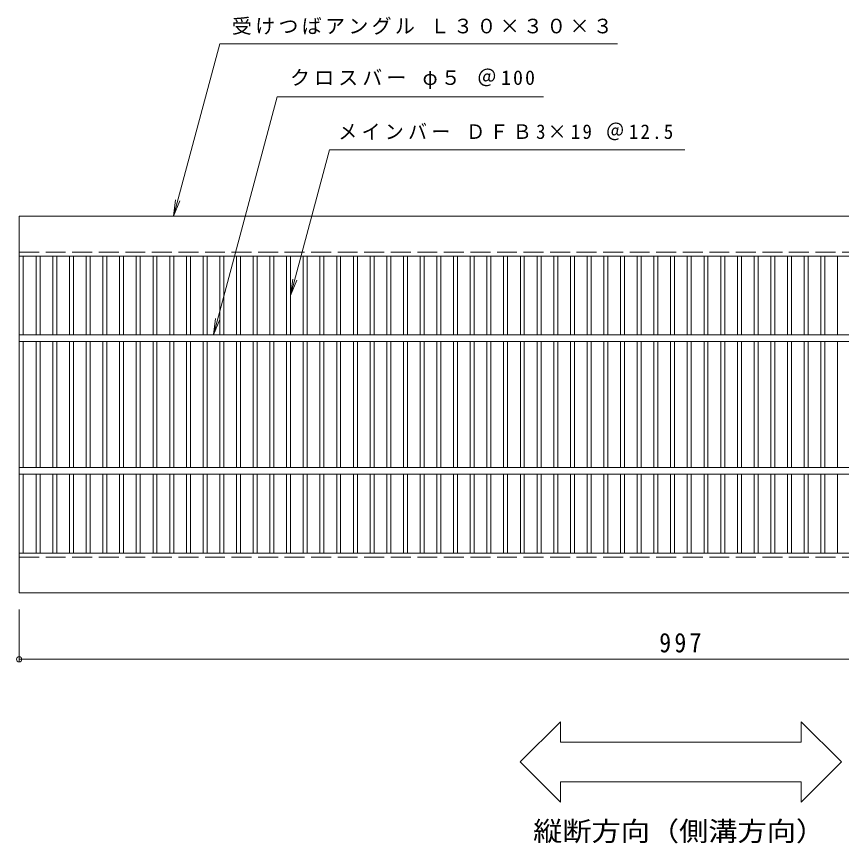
# Model space of a CAD drawing. Units: millimetres, scale not verified. Extents: x -905 to 910, y -686 to 607.
# Drawn here: x -802 to -180, y -16 to 607 of the extents above; entities that cross this region are included whole.
import ezdxf
from ezdxf.enums import TextEntityAlignment as Align

# ---------------------------------------------------------------- set-up
doc = ezdxf.new("R2010")
doc.units = ezdxf.units.MM
doc.header["$LTSCALE"] = 5
doc.header["$PDMODE"] = 32
doc.header["$PDSIZE"] = 4
doc.linetypes.add('DASHED3', pattern=[4, 3, -1])
for name, color, linetype, lineweight in [('1-1_1-1ﾚｲﾔ', 2, 'Continuous', 9), ('1-2_1-2ﾚｲﾔ', 3, 'Continuous', 9), ('1-4_1-4ﾚｲﾔ', 7, 'Continuous', 9), ('1-5_1-5ﾚｲﾔ', 7, 'Continuous', 9)]:
    doc.layers.add(name, color=color, linetype=linetype, lineweight=lineweight)
doc.styles.add('ＭＳ ゴシック', font='')
doc.styles.get('ＭＳ ゴシック').set_extended_font_data('MS Gothic')

msp = doc.modelspace()

# ---------------------------------------------------------------- linework, layer by layer
at = {"layer": '1-1_1-1ﾚｲﾔ'}
for p, q in [((-799.778, 456.353), (197.222, 456.353)), ((-799.778, 426.353), (-799.778, 456.353)), ((-799.778, 426.353), (197.222, 426.353)), ((-799.778, 172.353), (197.222, 172.353))]:
    msp.add_line(p, q, dxfattribs=at)
at = {"layer": '1-1_1-1ﾚｲﾔ', "linetype": 'DASHED3'}
for p, q in [((-799.778, 429.353), (197.222, 429.353)), ((-799.778, 199.353), (197.222, 199.353))]:
    msp.add_line(p, q, dxfattribs=at)
at = {"layer": '1-1_1-1ﾚｲﾔ'}
msp.add_lwpolyline([(-799.778, 172.353), (-799.778, 202.353), (197.222, 202.353)], dxfattribs=at)
at = {"layer": '1-2_1-2ﾚｲﾔ'}
for p, q in [((-799.778, 426.353), (-799.778, 202.353)), ((-796.778, 366.852), (-796.778, 426.353)), ((-787.018, 426.353), (-787.018, 366.852)), ((-784.018, 426.353), (-784.018, 366.852)), ((-774.438, 426.353), (-774.438, 366.852)), ((-771.438, 426.353), (-771.438, 366.852)), ((-761.858, 426.353), (-761.858, 366.852)), ((-758.858, 426.353), (-758.858, 366.852)), ((-749.278, 426.353), (-749.278, 366.852)), ((-746.278, 426.353), (-746.278, 366.852)), ((-736.698, 426.353), (-736.698, 366.852)), ((-733.698, 426.353), (-733.698, 366.852)), ((-724.118, 426.353), (-724.118, 366.852)), ((-721.118, 426.353), (-721.118, 366.852)), ((-711.538, 426.353), (-711.538, 366.852)), ((-708.538, 426.353), (-708.538, 366.852)), ((-698.958, 426.353), (-698.958, 366.852)), ((-695.958, 426.353), (-695.958, 366.852)), ((-686.378, 426.353), (-686.378, 366.852)), ((-683.378, 426.353), (-683.378, 366.852)), ((-673.798, 426.353), (-673.798, 366.852)), ((-670.798, 426.353), (-670.798, 366.852)), ((-661.218, 426.353), (-661.218, 366.852)), ((-658.218, 426.353), (-658.218, 366.852)), ((-648.638, 426.353), (-648.638, 366.852)), ((-645.638, 426.353), (-645.638, 366.852)), ((-636.058, 426.353), (-636.058, 366.852)), ((-633.058, 426.353), (-633.058, 366.852)), ((-623.478, 426.353), (-623.478, 366.852)), ((-620.478, 426.353), (-620.478, 366.852)), ((-610.898, 426.353), (-610.898, 366.852)), ((-607.898, 426.353), (-607.898, 366.852)), ((-598.318, 426.353), (-598.318, 366.852)), ((-595.318, 426.353), (-595.318, 366.852)), ((-585.738, 426.353), (-585.738, 366.852)), ((-582.738, 426.353), (-582.738, 366.852)), ((-573.158, 426.353), (-573.158, 366.852)), ((-570.158, 426.353), (-570.158, 366.852)), ((-560.578, 426.353), (-560.578, 366.852)), ((-557.578, 426.353), (-557.578, 366.852)), ((-547.998, 426.353), (-547.998, 366.852)), ((-544.998, 426.353), (-544.998, 366.852)), ((-535.417, 426.353), (-535.417, 366.852)), ((-532.418, 426.353), (-532.418, 366.852)), ((-522.837, 426.353), (-522.837, 366.852)), ((-519.838, 426.353), (-519.838, 366.852)), ((-510.258, 426.353), (-510.258, 366.852)), ((-507.258, 426.353), (-507.258, 366.852)), ((-497.678, 426.353), (-497.678, 366.852)), ((-494.678, 426.353), (-494.678, 366.852)), ((-485.098, 426.353), (-485.098, 366.852)), ((-482.098, 426.353), (-482.098, 366.852)), ((-472.518, 426.353), (-472.518, 366.852)), ((-469.518, 426.353), (-469.518, 366.852)), ((-459.938, 426.353), (-459.938, 366.852)), ((-456.938, 426.353), (-456.938, 366.852)), ((-447.358, 426.353), (-447.358, 366.852)), ((-444.357, 426.353), (-444.357, 366.852)), ((-434.778, 426.353), (-434.778, 366.852)), ((-431.777, 426.353), (-431.777, 366.852)), ((-422.198, 426.353), (-422.198, 366.852)), ((-419.197, 426.353), (-419.197, 366.852)), ((-409.617, 426.353), (-409.617, 366.852)), ((-406.617, 426.353), (-406.617, 366.852)), ((-397.037, 426.353), (-397.037, 366.852)), ((-394.038, 426.353), (-394.038, 366.852)), ((-384.458, 426.353), (-384.458, 366.852)), ((-381.458, 426.353), (-381.458, 366.852)), ((-371.878, 426.353), (-371.878, 366.852)), ((-368.878, 426.353), (-368.878, 366.852)), ((-359.298, 426.353), (-359.298, 366.852)), ((-356.298, 426.353), (-356.298, 366.852)), ((-346.718, 426.353), (-346.718, 366.852)), ((-343.718, 426.353), (-343.718, 366.852)), ((-334.137, 426.353), (-334.137, 366.852)), ((-331.138, 426.353), (-331.138, 366.852)), ((-321.557, 426.353), (-321.557, 366.852)), ((-318.557, 426.353), (-318.557, 366.852)), ((-308.977, 426.353), (-308.977, 366.852)), ((-305.977, 426.353), (-305.977, 366.852)), ((-296.398, 426.353), (-296.398, 366.852)), ((-293.397, 426.353), (-293.397, 366.852)), ((-283.817, 426.353), (-283.817, 366.852)), ((-280.817, 426.353), (-280.817, 366.852)), ((-271.238, 426.353), (-271.238, 366.852)), ((-268.237, 426.353), (-268.237, 366.852)), ((-258.658, 426.353), (-258.658, 366.852)), ((-255.658, 426.353), (-255.658, 366.852)), ((-246.078, 426.353), (-246.078, 366.852)), ((-243.077, 426.353), (-243.077, 366.852)), ((-233.498, 426.353), (-233.498, 366.852)), ((-230.497, 426.353), (-230.497, 366.852)), ((-220.917, 426.353), (-220.917, 366.852)), ((-217.917, 426.353), (-217.917, 366.852)), ((-208.337, 426.353), (-208.337, 366.852)), ((-205.337, 426.353), (-205.337, 366.852)), ((-195.757, 426.353), (-195.757, 366.852)), ((-192.757, 426.353), (-192.757, 366.852)), ((-183.177, 426.353), (-183.177, 366.852)), ((-799.778, 366.852), (197.222, 366.852)), ((-799.778, 361.853), (197.222, 361.853)), ((-796.778, 266.853), (-796.778, 361.853)), ((-787.018, 361.853), (-787.018, 266.853)), ((-784.018, 361.853), (-784.018, 266.853)), ((-774.438, 361.853), (-774.438, 266.853)), ((-771.438, 361.853), (-771.438, 266.853)), ((-761.858, 361.853), (-761.858, 266.853)), ((-758.858, 361.853), (-758.858, 266.853)), ((-749.278, 361.853), (-749.278, 266.853)), ((-746.278, 361.853), (-746.278, 266.853)), ((-736.698, 361.853), (-736.698, 266.853)), ((-733.698, 361.853), (-733.698, 266.853)), ((-724.118, 361.853), (-724.118, 266.853)), ((-721.118, 361.853), (-721.118, 266.853)), ((-711.538, 361.853), (-711.538, 266.853)), ((-708.538, 361.853), (-708.538, 266.853)), ((-698.958, 361.853), (-698.958, 266.853)), ((-695.958, 361.853), (-695.958, 266.853)), ((-686.378, 361.853), (-686.378, 266.853)), ((-683.378, 361.853), (-683.378, 266.853)), ((-673.798, 361.853), (-673.798, 266.853)), ((-670.798, 361.853), (-670.798, 266.853)), ((-661.218, 361.853), (-661.218, 266.853)), ((-658.218, 361.853), (-658.218, 266.853)), ((-648.638, 361.853), (-648.638, 266.853)), ((-645.638, 361.853), (-645.638, 266.853)), ((-636.058, 361.853), (-636.058, 266.853)), ((-633.058, 361.853), (-633.058, 266.853)), ((-623.478, 361.853), (-623.478, 266.853)), ((-620.478, 361.853), (-620.478, 266.853)), ((-610.898, 361.853), (-610.898, 266.853)), ((-607.898, 361.853), (-607.898, 266.853)), ((-598.318, 361.853), (-598.318, 266.853)), ((-595.318, 361.853), (-595.318, 266.853)), ((-585.738, 361.853), (-585.738, 266.853)), ((-582.738, 361.853), (-582.738, 266.853)), ((-573.158, 361.853), (-573.158, 266.853)), ((-570.158, 361.853), (-570.158, 266.853)), ((-560.578, 361.853), (-560.578, 266.853)), ((-557.578, 361.853), (-557.578, 266.853)), ((-547.998, 361.853), (-547.998, 266.853)), ((-544.998, 361.853), (-544.998, 266.853)), ((-535.417, 361.853), (-535.417, 266.853)), ((-532.418, 361.853), (-532.418, 266.853)), ((-522.837, 361.853), (-522.837, 266.853)), ((-519.838, 361.853), (-519.838, 266.853)), ((-510.258, 361.853), (-510.258, 266.853)), ((-507.258, 361.853), (-507.258, 266.853)), ((-497.678, 361.853), (-497.678, 266.853)), ((-494.678, 361.853), (-494.678, 266.853)), ((-485.098, 361.853), (-485.098, 266.853)), ((-482.098, 361.853), (-482.098, 266.853)), ((-472.518, 361.853), (-472.518, 266.853)), ((-469.518, 361.853), (-469.518, 266.853)), ((-459.938, 361.853), (-459.938, 266.853)), ((-456.938, 361.853), (-456.938, 266.853)), ((-447.358, 361.853), (-447.358, 266.853)), ((-444.357, 361.853), (-444.357, 266.853)), ((-434.778, 361.853), (-434.778, 266.853)), ((-431.777, 361.853), (-431.777, 266.853)), ((-422.198, 361.853), (-422.198, 266.853)), ((-419.197, 361.853), (-419.197, 266.853)), ((-409.617, 361.853), (-409.617, 266.853)), ((-406.617, 361.853), (-406.617, 266.853)), ((-397.037, 361.853), (-397.037, 266.853)), ((-394.038, 361.853), (-394.038, 266.853)), ((-384.458, 361.853), (-384.458, 266.853)), ((-381.458, 361.853), (-381.458, 266.853)), ((-371.878, 361.853), (-371.878, 266.853)), ((-368.878, 361.853), (-368.878, 266.853)), ((-359.298, 361.853), (-359.298, 266.853)), ((-356.298, 361.853), (-356.298, 266.853)), ((-346.718, 361.853), (-346.718, 266.853)), ((-343.718, 361.853), (-343.718, 266.853)), ((-334.137, 361.853), (-334.137, 266.853)), ((-331.138, 361.853), (-331.138, 266.853)), ((-321.557, 361.853), (-321.557, 266.853)), ((-318.557, 361.853), (-318.557, 266.853)), ((-308.977, 361.853), (-308.977, 266.853)), ((-305.977, 361.853), (-305.977, 266.853)), ((-296.398, 361.853), (-296.398, 266.853)), ((-293.397, 361.853), (-293.397, 266.853)), ((-283.817, 361.853), (-283.817, 266.853)), ((-280.817, 361.853), (-280.817, 266.853)), ((-271.238, 361.853), (-271.238, 266.853)), ((-268.237, 361.853), (-268.237, 266.853)), ((-258.658, 361.853), (-258.658, 266.853)), ((-255.658, 361.853), (-255.658, 266.853)), ((-246.078, 361.853), (-246.078, 266.853)), ((-243.077, 361.853), (-243.077, 266.853)), ((-233.498, 361.853), (-233.498, 266.853)), ((-230.497, 361.853), (-230.497, 266.853)), ((-220.917, 361.853), (-220.917, 266.853)), ((-217.917, 361.853), (-217.917, 266.853)), ((-208.337, 361.853), (-208.337, 266.853)), ((-205.337, 361.853), (-205.337, 266.853)), ((-195.757, 361.853), (-195.757, 266.853)), ((-192.757, 361.853), (-192.757, 266.853)), ((-183.177, 361.853), (-183.177, 266.853)), ((-799.778, 266.853), (197.222, 266.853)), ((-799.778, 261.853), (197.222, 261.853)), ((-796.778, 202.353), (-796.778, 261.853)), ((-787.018, 261.853), (-787.018, 202.353)), ((-784.018, 261.853), (-784.018, 202.353)), ((-774.438, 261.853), (-774.438, 202.353)), ((-771.438, 261.853), (-771.438, 202.353)), ((-761.858, 261.853), (-761.858, 202.353)), ((-758.858, 261.853), (-758.858, 202.353)), ((-749.278, 261.853), (-749.278, 202.353)), ((-746.278, 261.853), (-746.278, 202.353)), ((-736.698, 261.853), (-736.698, 202.353)), ((-733.698, 261.853), (-733.698, 202.353)), ((-724.118, 261.853), (-724.118, 202.353)), ((-721.118, 261.853), (-721.118, 202.353)), ((-711.538, 261.853), (-711.538, 202.353)), ((-708.538, 261.853), (-708.538, 202.353)), ((-698.958, 261.853), (-698.958, 202.353)), ((-695.958, 261.853), (-695.958, 202.353)), ((-686.378, 261.853), (-686.378, 202.353)), ((-683.378, 261.853), (-683.378, 202.353)), ((-673.798, 261.853), (-673.798, 202.353)), ((-670.798, 261.853), (-670.798, 202.353)), ((-661.218, 261.853), (-661.218, 202.353)), ((-658.218, 261.853), (-658.218, 202.353)), ((-648.638, 261.853), (-648.638, 202.353)), ((-645.638, 261.853), (-645.638, 202.353)), ((-636.058, 261.853), (-636.058, 202.353)), ((-633.058, 261.853), (-633.058, 202.353)), ((-623.478, 261.853), (-623.478, 202.353)), ((-620.478, 261.853), (-620.478, 202.353)), ((-610.898, 261.853), (-610.898, 202.353)), ((-607.898, 261.853), (-607.898, 202.353)), ((-598.318, 261.853), (-598.318, 202.353)), ((-595.318, 261.853), (-595.318, 202.353)), ((-585.738, 261.853), (-585.738, 202.353)), ((-582.738, 261.853), (-582.738, 202.353)), ((-573.158, 261.853), (-573.158, 202.353)), ((-570.158, 261.853), (-570.158, 202.353)), ((-560.578, 261.853), (-560.578, 202.353)), ((-557.578, 261.853), (-557.578, 202.353)), ((-547.998, 261.853), (-547.998, 202.353)), ((-544.998, 261.853), (-544.998, 202.353)), ((-535.417, 261.853), (-535.417, 202.353)), ((-532.418, 261.853), (-532.418, 202.353)), ((-522.837, 261.853), (-522.837, 202.353)), ((-519.838, 261.853), (-519.838, 202.353)), ((-510.258, 261.853), (-510.258, 202.353)), ((-507.258, 261.853), (-507.258, 202.353)), ((-497.678, 261.853), (-497.678, 202.353)), ((-494.678, 261.853), (-494.678, 202.353)), ((-485.098, 261.853), (-485.098, 202.353)), ((-482.098, 261.853), (-482.098, 202.353)), ((-472.518, 261.853), (-472.518, 202.353)), ((-469.518, 261.853), (-469.518, 202.353)), ((-459.938, 261.853), (-459.938, 202.353)), ((-456.938, 261.853), (-456.938, 202.353)), ((-447.358, 261.853), (-447.358, 202.353)), ((-444.357, 261.853), (-444.357, 202.353)), ((-434.778, 261.853), (-434.778, 202.353)), ((-431.777, 261.853), (-431.777, 202.353)), ((-422.198, 261.853), (-422.198, 202.353)), ((-419.197, 261.853), (-419.197, 202.353)), ((-409.617, 261.853), (-409.617, 202.353)), ((-406.617, 261.853), (-406.617, 202.353)), ((-397.037, 261.853), (-397.037, 202.353)), ((-394.038, 261.853), (-394.038, 202.353)), ((-384.458, 261.853), (-384.458, 202.353)), ((-381.458, 261.853), (-381.458, 202.353)), ((-371.878, 261.853), (-371.878, 202.353)), ((-368.878, 261.853), (-368.878, 202.353)), ((-359.298, 261.853), (-359.298, 202.353)), ((-356.298, 261.853), (-356.298, 202.353)), ((-346.718, 261.853), (-346.718, 202.353)), ((-343.718, 261.853), (-343.718, 202.353)), ((-334.137, 261.853), (-334.137, 202.353)), ((-331.138, 261.853), (-331.138, 202.353)), ((-321.557, 261.853), (-321.557, 202.353)), ((-318.557, 261.853), (-318.557, 202.353)), ((-308.977, 261.853), (-308.977, 202.353)), ((-305.977, 261.853), (-305.977, 202.353)), ((-296.398, 261.853), (-296.398, 202.353)), ((-293.397, 261.853), (-293.397, 202.353)), ((-283.817, 261.853), (-283.817, 202.353)), ((-280.817, 261.853), (-280.817, 202.353)), ((-271.238, 261.853), (-271.238, 202.353)), ((-268.237, 261.853), (-268.237, 202.353)), ((-258.658, 261.853), (-258.658, 202.353)), ((-255.658, 261.853), (-255.658, 202.353)), ((-246.078, 261.853), (-246.078, 202.353)), ((-243.077, 261.853), (-243.077, 202.353)), ((-233.498, 261.853), (-233.498, 202.353)), ((-230.497, 261.853), (-230.497, 202.353)), ((-220.917, 261.853), (-220.917, 202.353)), ((-217.917, 261.853), (-217.917, 202.353)), ((-208.337, 261.853), (-208.337, 202.353)), ((-205.337, 261.853), (-205.337, 202.353)), ((-195.757, 261.853), (-195.757, 202.353)), ((-192.757, 261.853), (-192.757, 202.353)), ((-183.177, 261.853), (-183.177, 202.353))]:
    msp.add_line(p, q, dxfattribs=at)
at = {"layer": '1-4_1-4ﾚｲﾔ'}
for p, q in [((-799.778, 159.853), (-799.778, 120.853)), ((-799.778, 122.353), (197.222, 122.353))]:
    msp.add_line(p, q, dxfattribs=at)
msp.add_point((-799.778, 122.353), dxfattribs=at)
at = {"layer": '1-5_1-5ﾚｲﾔ'}
for p, q in [((-683.548, 456.353), (-648.715, 586.353)), ((-648.715, 586.353), (-349.116, 586.353)), ((-653.428, 366.852), (-605.331, 546.353)), ((-605.331, 546.353), (-404.63, 546.353)), ((-595.318, 396.603), (-565.91, 506.353)), ((-565.91, 506.353), (-298.368, 506.353)), ((-683.548, 456.353), (-681.917, 468.746)), ((-683.548, 456.353), (-678.765, 467.901)), ((-595.318, 396.603), (-593.686, 408.996)), ((-595.318, 396.603), (-590.534, 408.151)), ((-653.428, 366.852), (-651.796, 379.246)), ((-653.428, 366.852), (-648.644, 378.401)), ((-391.916, 75.29), (-422.222, 44.984)), ((-391.916, 75.29), (-391.916, 59.984)), ((-210.64, 75.29), (-180.334, 44.984)), ((-210.64, 75.29), (-210.64, 59.984)), ((-391.916, 59.984), (-210.64, 59.984)), ((-422.222, 44.984), (-391.916, 14.678)), ((-180.334, 44.984), (-210.64, 14.678)), ((-391.916, 29.984), (-391.916, 14.678)), ((-391.916, 29.984), (-210.64, 29.984)), ((-210.64, 29.984), (-210.64, 14.678))]:
    msp.add_line(p, q, dxfattribs=at)

# ---------------------------------------------------------------- texts
at = {"layer": '1-4_1-4ﾚｲﾔ', "color": 2, "insert": (-317.528, 127.353), "char_height": 14.66, "attachment_point": 7, "style": 'ＭＳ ゴシック'}
msp.add_mtext('\\T1.27;\\W0.9;997', dxfattribs=at)
at = {"layer": '1-5_1-5ﾚｲﾔ', "color": 2, "style": 'ＭＳ ゴシック', "width": 1.1}
msp.add_text('縦断方向（側溝方向）', height=14.66, dxfattribs=at).set_placement((-412.528, -18.977), align=Align.BOTTOM_LEFT)
at = {"layer": '1-5_1-5ﾚｲﾔ', "char_height": 11, "attachment_point": 7, "style": 'ＭＳ ゴシック'}
for s, insert in [('\\T1.17;受けつばアングル\\~Ｌ３０×３０×３', (-639.525, 593.066)), ('\\T1.21;クロスバー\\~φ５\\~＠100', (-595.715, 552.342)), ('\\T1.23;\\W0.95;メインバー\\~ＤＦＢ3×19\\~＠12.5', (-559.363, 513.588))]:
    msp.add_mtext(s, dxfattribs=dict(at, insert=insert))

doc.saveas('drawing.dxf')
